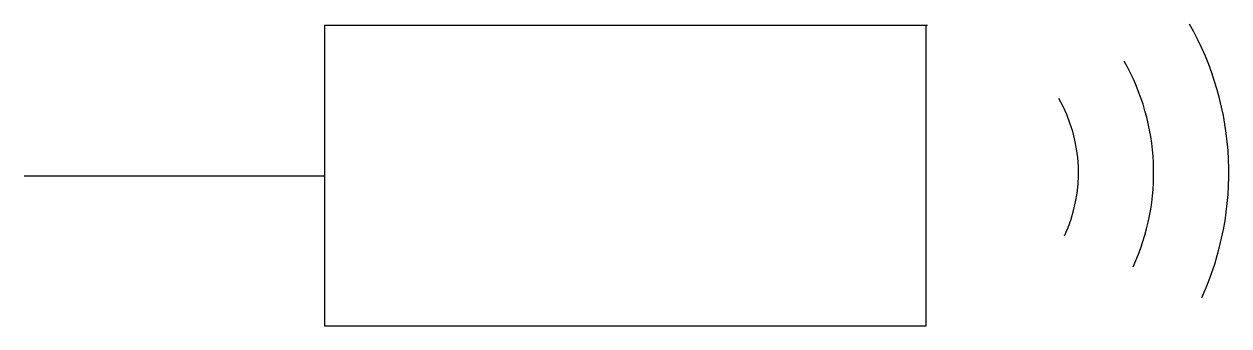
# Model space of a CAD drawing. Extents: x 520.2 to 560.2, y 265.1 to 275.2.
import ezdxf

# ---------------------------------------------------------------- set-up
doc = ezdxf.new("R2010")
doc.units = 0
doc.header["$LTSCALE"] = 5
doc.header["$MEASUREMENT"] = 0
doc.layers.add('11', color=1, linetype='CONTINUOUS')

msp = doc.modelspace()

# ---------------------------------------------------------------- linework, layer by layer
at = {"layer": '11'}
for p, q in [((550.187, 275.11), (530.187, 275.11)), ((530.187, 275.11), (530.187, 265.11)), ((550.227, 275.11), (545.227, 275.11)), ((550.187, 265.11), (550.187, 275.11)), ((530.201, 270.097), (520.201, 270.097)), ((530.187, 265.11), (550.187, 265.11))]:
    msp.add_line(p, q, dxfattribs=at)
for radius, start in [(10, 335.4504), (7.5, 335.3402), (5, 335.1198)]:
    msp.add_arc((550.246, 270.208), radius, start, 29.6567, dxfattribs=at)

doc.saveas('drawing.dxf')
